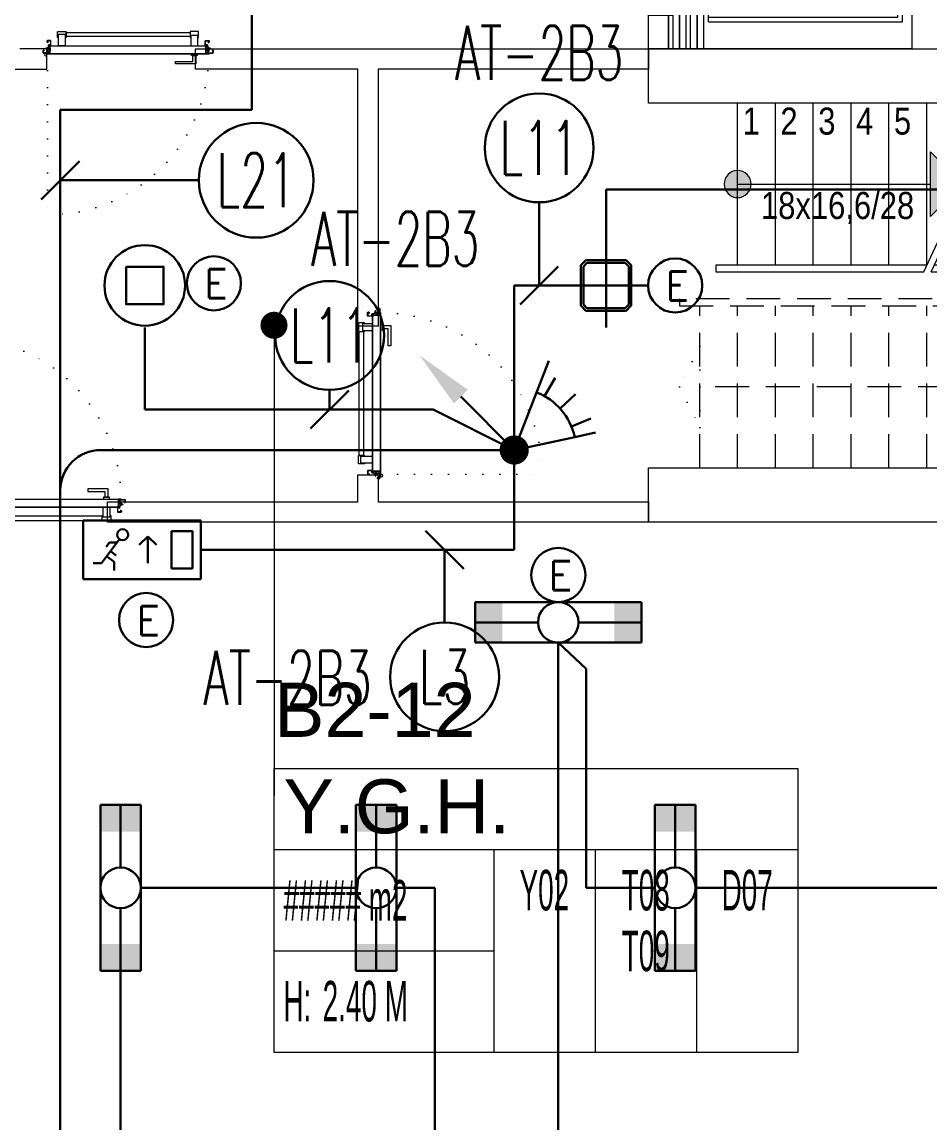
# Model space of a CAD drawing. Header units: metres. Extents: x -13316 to 152404, y -3899 to 30226.
# Drawn here: x 4762 to 5433, y 5915 to 6730 of the extents above; entities that cross this region are included whole.
import ezdxf
from ezdxf.enums import TextEntityAlignment as Align

# ---------------------------------------------------------------- set-up
doc = ezdxf.new("R2010")
doc.units = ezdxf.units.M
doc.header["$LTSCALE"] = 100
doc.header["$MEASUREMENT"] = 0
doc.linetypes.add('DOT2', pattern=[0.125, 0, -0.125])
doc.linetypes.add('HIDDEN', pattern=[0.375, 0.25, -0.125])
doc.layers.get('0').update_dxf_attribs({"color": 9, "lineweight": 9})
for name, color, linetype, lineweight in [('00', 9, 'Continuous', 9), ('01', 9, 'Continuous', 9), ('06D', 9, 'Continuous', 9), ('10', 9, 'Continuous', 9), ('14', 9, 'Continuous', 9), ('19', 9, 'Continuous', 9), ('19D', 9, 'DOT2', 9), ('20', 9, 'DOT2', 9), ('21', 9, 'Continuous', 9), ('21_mahal200', 9, 'Continuous', 9), ('40', 9, 'Continuous', 9), ('E-1x36 W SIVAÜSTÜ FLUORESAN ARMATÜR (ETANŞ)', 7, 'Continuous', 30), ('E-1x8 W ACİL ÇIKIŞ ARMATÜRÜ (TİP2)', 7, 'Continuous', 30), ('E-2x18(W) PL DOWNLIGHT ARMATÜR (SIVAÜSTÜ)', 7, 'Continuous', 30), ('E-2x36 W SIVAÜSTÜ FLUORESAN ARMATÜR (ETANŞ)', 7, 'Continuous', 30), ('E-60W PL DOWNLIGHT ARMATÜR (SIVAÜSTÜ)', 7, 'Continuous', 30), ('E-ACİL AYDINLATMA KİTİ', 7, 'Continuous', 30), ('E-DUVARA MONTE PIR (HAREKET SENSÖRÜ)', 7, 'Continuous', 30), ('E-KABLO', 7, 'Continuous', 30), ('E-LINYE', 7, 'Continuous', 30), ('E-YUKARI ÇIKAN HAT', 7, 'Continuous', 30)]:
    doc.layers.add(name, color=color, linetype=linetype, lineweight=lineweight)
doc.styles.add('Arial', font='arial.ttf', dxfattribs={"height": 2.5})
doc.styles.add('E-YAZI', font='txttw.shx')
doc.styles.add('MuuM_TEXT-STANDART', font='ARIALN.TTF')
doc.dimstyles.new('MuuM_DIM200', dxfattribs={"dimscale": 20, "dimtxt": 2, "dimasz": 1, "dimexe": 1, "dimexo": 1, "dimgap": 1, "dimtad": 1, "dimdec": 1, "dimrnd": 0.5, "dimdsep": 46, "dimtxsty": 'MuuM_TEXT-STANDART', "dimblk": 'ARCHTICK', "dimcen": 0, "dimdle": 0.15, "dimclrd": 256, "dimclre": 256, "dimclrt": 256, "dimadec": 0, "dimazin": 0, "dimtfac": 5, "dimtdec": 1, "dimtix": 1, "dimtmove": 2, "dimatfit": 3, "dimldrblk": 'DOT', "dimfxl": 3, "dimfxlon": 1, "dimtolj": 1, "dimlwd": -1, "dimlwe": -1, "dimarcsym": 0})

# ---------------------------------------------------------------- blocks, each defined once
blk = doc.blocks.new('100_1x8 W ACİL ÇIKIŞ ARMATÜRÜ (TİP2)')
at = {"layer": 'E-1x8 W ACİL ÇIKIŞ ARMATÜRÜ (TİP2)', "color": 4}
for p, q in [((-3.4, 0), (-3.4, 3.4)), ((-3.4, 3.4), (3.4, 3.4)), ((3.4, 3.4), (3.4, 0)), ((3.4, 0), (-3.4, 0))]:
    blk.add_line(p, q, dxfattribs=at)
at = {"layer": 'E-1x8 W ACİL ÇIKIŞ ARMATÜRÜ (TİP2)', "color": 1}
for p, q in [((-1.305, 2.317), (-2.331, 0.937)), ((-1.882, 2.125), (-2.072, 1.87)), ((-1.448, 2.125), (-1.882, 2.125)), ((-0.16, 1.989), (0.335, 2.471)), ((0.34, 2.476), (0.34, 0.934)), ((0.34, 2.476), (0.84, 1.989)), ((-1.608, 1.01), (-2.039, 1.33)), ((-1.484, 1.378), (-1.818, 1.627)), ((-2.821, 0.937), (-2.331, 0.937)), ((-1.608, 1.01), (-1.608, 0.516))]:
    blk.add_line(p, q, dxfattribs=at)
blk.add_lwpolyline([(1.715, 2.777), (2.92, 2.777), (2.92, 0.623), (1.715, 0.623)], close=True, dxfattribs=at)
blk.add_circle((-1.115, 2.574), 0.32, dxfattribs=at)
blk = doc.blocks.new('100_DUVARA MONTE PIR (HAREKET SENSÖRÜ)')
at = {"layer": 'E-DUVARA MONTE PIR (HAREKET SENSÖRÜ)', "color": 4}
for p, q in [((3.645, 1.193), (2.717, 0.889)), ((2.717, 0.889), (0, 0)), ((3.799, 0.528), (2.831, 0.393)), ((0, 0), (2.232, -1.786)), ((3.751, -0.797), (2.796, -0.594)), ((3.311, -1.936), (2.468, -1.443)), ((2.232, -1.786), (3.454, -2.765))]:
    blk.add_line(p, q, dxfattribs=at)
blk.add_arc((0, 0), 2.859, 321.3229, 18.1202, dxfattribs=at)
blk = doc.blocks.new('100_2x18(W) PL DOWNLIGHT ARMATÜR (SIVAÜSTÜ)')
at = {"layer": 'E-2x18(W) PL DOWNLIGHT ARMATÜR (SIVAÜSTÜ)', "color": 4, "ltscale": 0.4}
for q in [(0, 25), (0, 25), (-25, 0), (-25, 0), (0, -25), (25, 0), (0, -25), (25, 0)]:
    blk.add_line((0, 0), q, dxfattribs=at)
at = {"layer": 'E-2x18(W) PL DOWNLIGHT ARMATÜR (SIVAÜSTÜ)', "color": 4}
for p, q in [((-12, 15), (-15, 12)), ((-11.38, 13.5), (-13.5, 11.38)), ((12, 15), (-12, 15)), ((11.38, 13.5), (-11.38, 13.5)), ((13.5, 11.38), (11.38, 13.5)), ((15, 12), (12, 15)), ((-15, 12), (-15, -12)), ((-13.5, 11.38), (-13.5, -11.38)), ((13.5, -11.38), (13.5, 11.38)), ((15, -12), (15, 12)), ((-15, -12), (-12, -15)), ((-13.5, -11.38), (-11.38, -13.5)), ((11.38, -13.5), (13.5, -11.38)), ((12, -15), (15, -12)), ((-12, -15), (12, -15)), ((-11.38, -13.5), (11.38, -13.5))]:
    blk.add_line(p, q, dxfattribs=at)
blk = doc.blocks.new('100_ACİL AYDINLATMA KİTİ')
at = {"layer": 'E-ACİL AYDINLATMA KİTİ', "color": 3}
blk.add_circle((0, 0), 1.251, dxfattribs=at)
at = {"layer": 'E-ACİL AYDINLATMA KİTİ', "color": 3, "style": 'E-YAZI'}
blk.add_text('E', height=1.34, dxfattribs=at).set_placement((-0.448, -0.694))
blk = doc.blocks.new('100_YUKARI ÇIKAN HAT')
at = {"layer": 'E-YUKARI ÇIKAN HAT', "color": 3, "linetype": 'Continuous'}
blk.add_line((2.472, 2.471), (0, 0), dxfattribs=at)
at = {"layer": 'E-YUKARI ÇIKAN HAT', "color": 4, "linetype": 'Continuous', "const_width": 0.675}
blk.add_lwpolyline([(-0.338, 0, 1), (0.337, 0, 1)], format="xyb", close=True, dxfattribs=at)
at = {"layer": 'E-YUKARI ÇIKAN HAT', "color": 3, "linetype": 'Continuous'}
blk.add_solid([(2.154, 2.789), (2.79, 2.152), (4.382, 4.379)], dxfattribs=at)
blk = doc.blocks.new('100_60W PL DOWNLIGHT ARMATÜR (SIVAÜSTÜ)')
at = {"layer": 'E-60W PL DOWNLIGHT ARMATÜR (SIVAÜSTÜ)', "color": 3}
blk.add_lwpolyline([(-0.865, 0.865), (0.865, 0.865), (0.865, -0.865), (-0.865, -0.865)], close=True, dxfattribs=at)
at = {"layer": 'E-60W PL DOWNLIGHT ARMATÜR (SIVAÜSTÜ)', "color": 4}
blk.add_circle((0, 0), 1.865, dxfattribs=at)
blk = doc.blocks.new('100_2x36 W SIVAÜSTÜ FLUORESAN ARMATÜR (ETANŞ)')
at = {"layer": 'E-2x36 W SIVAÜSTÜ FLUORESAN ARMATÜR (ETANŞ)', "color": 4}
for p, q in [((-6.15, 1.5), (6.15, 1.5)), ((-6.15, 1.5), (-6.15, -1.5)), ((6.15, 1.5), (6.15, -1.5)), ((-1.5, 0), (-6.15, 0)), ((1.5, 0), (6.15, 0)), ((-6.15, -1.5), (6.15, -1.5))]:
    blk.add_line(p, q, dxfattribs=at)
blk.add_circle((0, 0), 1.5, dxfattribs=at)
for points in [[(-4.15, 1.5), (-4.15, -1.5), (-6.15, 1.5), (-6.15, -1.5)], [(4.15, 1.5), (4.15, -1.5), (6.15, 1.5), (6.15, -1.5)]]:
    blk.add_solid(points, dxfattribs=at)
blk = doc.blocks.new('2.bod.sitatik')
at = {"layer": '01'}
blk.add_lwpolyline([(4905, -1960), (5355, -1960), (5355, -2240), (5355, -2240), (5355, -2590), (4905, -2590), (4905, -2550), (5315, -2550), (5315, -2280), (4905, -2280), (4905, -2240), (5315, -2240), (5315, -2000), (4905, -2000), (4905, -1960)], close=True, dxfattribs=at)
blk = doc.blocks.new('0_arrowstairs')
blk.add_lwpolyline([(0, 0), (0, -30), (15, 0), (0, 30)], close=True)
blk = doc.blocks.new('p-M01-M02_M03')
at = {"layer": '19'}
h = blk.add_hatch(color=256, dxfattribs=at)
h.dxf.hatch_style = 1
h.paths.add_polyline_path([(186, -201.29), (234, -201.29), (210, -177.25)])
h = blk.add_hatch(color=256, dxfattribs=at)
h.dxf.hatch_style = 1
edge = h.paths.add_edge_path()
edge.add_arc((210, -344), 10, 0, 360)
for points in [[(145, -206.33), (270, -148)], [(145, -206.33), (270, -148)], [(210, -344), (210, -201.29), (210, -201.29)], [(150, -204), (150, -360), (150, -360), (145, -360), (145, -360), (145, -206.33)]]:
    blk.add_lwpolyline(points, dxfattribs=at)
blk.add_lwpolyline([(186, -201.29), (234, -201.29), (210, -177.25)], close=True, dxfattribs=at)
at = {"layer": '19', "linetype": 'Continuous'}
for points in [[(210, -176), (270, -176)], [(150, -204), (270, -204)], [(150, -232), (270, -232)], [(150, -260), (270, -260)], [(150, -288), (270, -288)], [(150, -316), (270, -316)], [(150, -344), (270, -344)]]:
    blk.add_lwpolyline(points, dxfattribs=at)
at = {"layer": '19'}
blk.add_circle((210, -344), 10, dxfattribs=at)
at = {"layer": '19D', "linetype": 'HIDDEN'}
for points in [[(145, -200.74), (145, -125), (125, -125), (125, -125), (125, -387), (120, -387), (120, -120), (120, -120), (150, -120), (150, -198.41)], [(150, -120), (270, -120)], [(210, -165), (210, -120)], [(145, -200.74), (270, -142.41)], [(0, -148), (120, -148)], [(150, -148), (258.02, -148)], [(0, -176), (120, -176)], [(150, -176), (198.02, -176)], [(0, -204), (120, -204)], [(0, -232), (120, -232)], [(0, -260), (120, -260)], [(0, -288), (120, -288)], [(0, -316), (120, -316)], [(0, -344), (120, -344)], [(0, -372), (120, -372)]]:
    blk.add_lwpolyline(points, dxfattribs=at)
at = {"layer": '19D'}
blk.add_lwpolyline([(145, -200.74), (270, -142.41)], dxfattribs=at)
at = {"layer": '19D', "linetype": 'HIDDEN', "extrusion": (0, 0, -1)}
blk.add_lwpolyline([(-60, -148), (-60, -372)], dxfattribs=at)
blk.add_circle((-60, -148), 5, dxfattribs=at)
at = {"layer": '19D', "linetype": 'HIDDEN', "extrusion": (0, 0, -1), "zscale": -1, "rotation": 90}
blk.add_blockref('0_arrowstairs', (-210, -120), dxfattribs=at)
at = {"layer": '19D', "linetype": 'HIDDEN', "extrusion": (0, 0, -1), "rotation": 270}
blk.add_blockref('0_arrowstairs', (-60, -372), dxfattribs=at)
blk = doc.blocks.new('Elevator_1')
for p, q in [((-730, 1740), (-730, 305)), ((500, 1740), (-730, 1740)), ((500, 305), (500, 1740)), ((-695, 1705), (-695, 305)), ((465, 1705), (-695, 1705)), ((465, 305), (465, 1705)), ((-730, 305), (-610, 305)), ((-610, 305), (-610, 170)), ((500, 305), (300, 305)), ((300, 305), (300, 270)), ((300, 0), (-610, 0))]:
    blk.add_line(p, q)
for points in [[(700, 220), (700, 270), (-655, 270), (-655, 220)], [(300, 220), (300, 265), (-210, 265), (-210, 220)], [(700, 170), (700, 220), (-655, 220), (-655, 170)], [(-210, 170), (-210, 215), (-610, 215), (-610, 170)], [(700, 90), (700, 140), (-730, 140), (-730, 90)], [(700, 40), (700, 90), (-730, 90), (-730, 40)], [(-210, 95), (-210, 140), (-610, 140), (-610, 95)], [(300, 45), (300, 90), (-210, 90), (-210, 45)], [(-610, 40), (-610, -35), (-760, -35), (-760, 40)], [(300, 40), (300, -35), (450, -35), (450, 40)]]:
    blk.add_lwpolyline(points, close=True)
for points in [[(-210, 250), (300, 250)], [(-610, 200), (-210, 200)], [(-610, 185), (-210, 185)], [(-210, 235), (300, 235)], [(-610, 125), (-210, 125)], [(-610, 110), (-210, 110)], [(-210, 75), (300, 75)], [(-210, 60), (300, 60)]]:
    blk.add_lwpolyline(points)
blk = doc.blocks.new('p-asansör_kone')
for p, q in [((190, 143.68), (190, 144.77)), ((190, 143.68), (190, 133.68)), ((190.15, 143.68), (190.15, 144.77)), ((190.15, 143.68), (190.15, 133.68)), ((190.23, 145), (198.87, 145)), ((190.23, 144.85), (198.87, 144.85)), ((190.45, 144.45), (190.65, 144.65)), ((190.45, 144.45), (190.45, 130.55)), ((198.55, 144.65), (190.65, 144.65)), ((198.55, 144.65), (198.85, 144.35)), ((198.85, 144.35), (198.85, 142.8)), ((198.85, 142.8), (199.3, 142.8)), ((198.95, 144.77), (198.95, 143.04)), ((198.95, 143.04), (199.1, 143.04)), ((198.95, 143.04), (198.95, 142.93)), ((198.95, 142.93), (199.1, 142.93)), ((199.1, 144.77), (199.1, 143.04)), ((199.1, 144.62), (199.1, 143.1)), ((199.2, 143.1), (199.1, 143.1)), ((199.1, 142.93), (199.1, 143.06)), ((199.1, 143.04), (199.1, 142.93)), ((199.18, 142.85), (199.3, 142.85)), ((199.2, 144.62), (199.2, 143.1)), ((200.82, 144.8), (199.28, 144.8)), ((200.82, 144.7), (199.28, 144.7)), ((199.31, 144.7), (199.28, 144.7)), ((199.29, 143.8), (199.29, 144.62)), ((199.29, 144.1), (199.29, 144.3)), ((199.29, 144.1), (199.29, 144.3)), ((199.3, 143.8), (199.29, 143.8)), ((199.3, 144.25), (199.5, 144.45)), ((199.3, 142.8), (199.3, 144.25)), ((199.33, 144.7), (199.33, 144.69)), ((199.33, 144.69), (199.33, 144.58)), ((199.33, 144.69), (200.77, 144.69)), ((199.33, 144.58), (200.77, 144.58)), ((199.39, 144.58), (199.39, 144.34)), ((200.45, 144.45), (199.5, 144.45)), ((199.5, 143.9), (200.82, 143.9)), ((199.5, 131.58), (199.5, 143.9)), ((200.45, 144.45), (200.65, 144.25)), ((200.54, 144.36), (200.54, 144.39)), ((200.78, 144.4), (200.62, 144.4)), ((200.65, 143.9), (200.65, 144.25)), ((200.77, 144.69), (200.77, 144.7)), ((200.79, 144.7), (200.77, 144.7)), ((200.77, 144.58), (200.77, 144.69)), ((200.89, 144.57), (200.78, 144.57)), ((200.78, 144.57), (200.78, 143.9)), ((200.82, 143.9), (201, 143.9)), ((200.82, 130.26), (200.82, 143.9)), ((200.89, 144.57), (200.89, 144.62)), ((200.89, 144.62), (200.9, 144.62)), ((200.9, 144.57), (200.89, 144.57)), ((200.89, 144.57), (200.89, 143.9)), ((200.9, 143.9), (200.9, 144.62)), ((200.9, 143.9), (201, 143.9)), ((200.9, 143.9), (200.9, 143.9)), ((201, 143.9), (201, 144.62)), ((201, 143.9), (201, 130.18)), ((201, 143.9), (201, 143.9)), ((201.49, 143.3), (201.49, 144.15)), ((201.49, 142.45), (201.49, 143.3)), ((190, 132.38), (190, 133.68)), ((190, 132.23), (190, 132.38)), ((190.06, 132.23), (190, 132.23)), ((190.04, 131.71), (190.04, 131.59)), ((190.15, 132), (190.05, 132)), ((190.05, 132), (190.05, 130.18)), ((190.18, 132.11), (190.07, 132.22)), ((190.15, 133.9), (190.3, 133.9)), ((190.15, 132.38), (190.15, 133.68)), ((190.15, 132), (190.15, 130.18)), ((190.15, 131.92), (190.17, 131.94)), ((190.17, 131.36), (190.15, 131.38)), ((190.28, 132.22), (190.17, 132.33)), ((190.17, 131.94), (190.17, 131.36)), ((190.19, 132), (190.2, 132)), ((190.19, 132), (190.19, 130.18)), ((190.2, 130.4), (190.2, 132.05)), ((190.2, 130.4), (190.35, 130.4)), ((190.29, 130.4), (190.29, 130.18)), ((190.3, 133.9), (190.3, 132.58)), ((190.35, 132.05), (190.35, 130.4)), ((190.35, 132.05), (190.45, 132.05)), ((190.38, 132.5), (190.45, 132.5)), ((190.38, 132.35), (190.45, 132.35)), ((190.55, 130.45), (190.45, 130.55)), ((190.55, 131.5), (199.42, 131.5)), ((190.55, 130.18), (190.55, 131.5)), ((199.42, 131.5), (200.74, 130.18)), ((200.82, 130.26), (199.5, 131.58)), ((190.23, 130.1), (190.54, 130.1)), ((190.23, 130), (190.54, 130)), ((190.54, 130.1), (190.54, 130)), ((190.55, 130.1), (190.54, 130.1)), ((190.54, 130), (190.55, 130)), ((190.55, 130), (190.55, 130.18)), ((190.55, 130.1), (190.55, 130.18)), ((200.74, 130.18), (190.55, 130.18)), ((200.82, 130), (190.55, 130)), ((200.89, 130.18), (200.89, 130.21)), ((200.9, 130.18), (200.89, 130.18)), ((31.92, 19.69), (29.47, 19.69)), ((32.09, 20.3), (29.96, 21.53)), ((32.54, 20.75), (31.31, 22.87)), ((33.15, 20.91), (33.15, 23.37)), ((33.76, 20.75), (34.99, 22.87)), ((34.21, 20.3), (36.34, 21.53)), ((34.38, 19.69), (36.83, 19.69)), ((114, 14), (114, 20.8)), ((114, 20.8), (116.5, 20.8)), ((116.5, 14), (116.5, 20.8)), ((116.5, 19.3), (146.5, 19.3)), ((116.5, 16.8), (146.5, 16.8)), ((129, 20.8), (128.5, 18)), ((129, 20.8), (134, 20.8)), ((134, 20.8), (134.5, 18)), ((146.5, 14), (146.5, 20.8)), ((146.5, 20.8), (149, 20.8)), ((149, 14), (149, 20.8)), ((13, 14), (185.5, 14)), ((13, 10), (13, 14)), ((185.5, 10.5), (13, 10.5)), ((185.5, 10), (13, 10)), ((116.5, 14), (114, 14)), ((149, 14), (146.5, 14)), ((185.5, 10), (185.5, 14))]:
    blk.add_line(p, q)
at = {"flags": 128}
for points in [[(190.04, 131.71), (190.05, 131.74), (190.05, 131.75)], [(190.05, 131.55), (190.05, 131.56), (190.04, 131.59)]]:
    blk.add_lwpolyline(points, dxfattribs=at)
blk.add_lwpolyline([(27.84, 18), (27.84, 19.69, -1), (38.46, 19.69), (38.46, 18)], format="xyb")
blk.add_lwpolyline([(45.4, 14), (26.4, 14), (26.4, 18), (45.4, 18)], close=True)
blk.add_lwpolyline([(134.5, 18), (128.5, 18), (128.5, 14), (134.5, 14), (134.5, 18)])
for centre, radius in [((199.85, 143.1), 0.289), ((199.85, 143.1), 0.287), ((199.85, 143.1), 0.06), ((191.75, 131.15), 0.289), ((191.75, 131.15), 0.287), ((191.75, 131.15), 0.06), ((191.75, 131.15), 0.06), ((196.8, 131.15), 0.289), ((196.8, 131.15), 0.287), ((196.8, 131.15), 0.06), ((196.8, 131.15), 0.06), ((199.85, 134.2), 0.289), ((199.85, 134.2), 0.287), ((199.85, 134.2), 0.06), ((199.85, 134.2), 0.06), ((42.65, 16), 1)]:
    blk.add_circle(centre, radius)
for centre, radius, start, end in [((190.23, 144.77), 0.23, 90, 180), ((190.23, 144.77), 0.08, 90, 180), ((198.87, 144.77), 0.23, 0, 90), ((198.87, 144.77), 0.08, 0, 90), ((199.28, 144.62), 0.18, 90, 180), ((199.18, 142.93), 0.08, 180, 269.99999), ((199.28, 144.62), 0.08, 90, 179.99999), ((199.47, 144.62), 0.18, 153.61219, 180), ((200.81, 144.62), 0.08, 360, 90), ((200.82, 144.62), 0.18, 360, 90), ((200.82, 144.62), 0.08, 360, 89.99999), ((190.23, 132.38), 0.23, 180, 225), ((190.38, 132.58), 0.23, 180, 270), ((190.23, 132.38), 0.08, 180, 225), ((190.18, 131.93), 0.01, 0, 130.07843), ((190.18, 131.37), 0.01, 229.92157, 0), ((190.12, 132.05), 0.08, 0, 45), ((190.12, 132.05), 0.23, 0, 45), ((190.38, 132.58), 0.08, 180, 270), ((190.75, 130.71), 0.445, 205.97436, 243.2887), ((190.75, 130.71), 0.45, 207.26602, 243.61218), ((190.75, 130.71), 0.463, 210.1327, 244.37796), ((190.23, 130.18), 0.18, 180, 270), ((190.23, 130.18), 0.08, 180.00001, 270), ((190.37, 130.18), 0.18, 180, 204.8792), ((190.37, 130.18), 0.08, 180, 270), ((200.82, 130.18), 0.08, 270, 0), ((200.82, 130.18), 0.18, 270, 360)]:
    blk.add_arc(centre, radius, start, end)
for points in [[(200.54, 144.39), (200.55, 144.4)], [(200.62, 144.4), (200.6, 144.3)], [(201, 144.39), (201.49, 144.15)], [(201.49, 142.45), (201, 142.21)], [(200.82, 130.1), (200.82, 130)], [(200.9, 130.18), (201, 130.18)]]:
    blk.add_open_spline(points, degree=1)
for points, knots in [([(200.55, 144.4), (200.55, 144.4), (200.55, 144.4), (200.6, 144.4), (200.62, 144.4)], [0, 0, 0, 0, 0.4615595, 1, 1, 1, 1]), ([(200.74, 130.18), (200.75, 130.16), (200.76, 130.12), (200.78, 130.06), (200.79, 130.02), (200.81, 130), (200.82, 130), (200.82, 130)], [0, 0, 0, 0, 0.223157, 0.446333, 0.669499, 0.892686, 1, 1, 1, 1]), ([(200.74, 130.18), (200.75, 130.17), (200.76, 130.15), (200.78, 130.12), (200.8, 130.1), (200.81, 130.1), (200.82, 130.1)], [0, 0, 0, 0, 0.274296, 0.529262, 0.784168, 1, 1, 1, 1]), ([(201, 130.18), (201, 130.19), (200.99, 130.2), (200.96, 130.22), (200.91, 130.23), (200.86, 130.25), (200.83, 130.26), (200.82, 130.26)], [0, 0, 0, 0, 0.223155, 0.446328, 0.669505, 0.892689, 1, 1, 1, 1]), ([(200.9, 130.18), (200.9, 130.19), (200.9, 130.2), (200.88, 130.22), (200.85, 130.24), (200.83, 130.25), (200.82, 130.26)], [0, 0, 0, 0, 0.274288, 0.529249, 0.784172, 1, 1, 1, 1]), ([(200.89, 130.21), (200.88, 130.21), (200.87, 130.22), (200.85, 130.24), (200.83, 130.25), (200.82, 130.26)], [0, 0, 0, 0, 0.281851, 0.670746, 1, 1, 1, 1])]:
    blk.add_open_spline(points, degree=3, knots=knots)
at = {"xscale": 0.1, "yscale": 0.1, "zscale": 0.1, "rotation": 90}
blk.add_blockref('Elevator_1', (186.5, 100), dxfattribs=at)
blk = doc.blocks.new('p-asansöryük')
at = {"layer": '00'}
for points in [[(-326, -220), (-340, -220), (-340, -205), (-326, -205)], [(-180, -220), (-205, -220), (-205, -205), (-180, -205)]]:
    blk.add_lwpolyline(points, close=True, dxfattribs=at)
at = {"layer": '40'}
blk.add_lwpolyline([(-180, -25), (-180, -205), (-340, -205), (-340, -25)], close=True, dxfattribs=at)
at = {"layer": '21', "rotation": 270}
blk.add_blockref('p-asansör_kone', (-350, -19.5), dxfattribs=at)
blk = doc.blocks.new('*U21')
at = {"ltscale": 15}
for p, q in [((-24.9, 0.9), (-25.7, 0)), ((-24.9, -0.9), (-25.7, 0)), ((-22.9, 1.5), (-24.9, 0.9)), ((-22.9, 1.5), (-22.9, -1.5)), ((-21.2, -2.7), (-18.1, 2.8)), ((-21, -2.7), (-17.9, 2.7)), ((-19.7, -2.7), (-16.6, 2.8)), ((-19.5, -2.7), (-16.4, 2.7)), ((-18.5, 1.5), (-18.3, 2)), ((-18.2, -2.7), (-15.1, 2.8)), ((-18, -2.7), (-14.9, 2.7)), ((-17, 1.5), (-16.8, 2)), ((-16.7, -2.7), (-13.6, 2.8)), ((-16.5, -2.7), (-13.4, 2.7)), ((-15.5, 1.5), (-15.3, 2)), ((-15.2, -2.7), (-12.1, 2.8)), ((-15, -2.7), (-11.9, 2.7)), ((-14, 1.5), (-13.8, 2)), ((-13.7, -2.7), (-10.6, 2.8)), ((-13.5, -2.7), (-10.4, 2.7)), ((-12.5, 1.5), (-12.3, 2)), ((-12.2, -2.7), (-9.1, 2.8)), ((-12, -2.7), (-8.9, 2.7)), ((-11, 1.5), (-10.8, 2)), ((-10.7, -2.7), (-7.6, 2.8)), ((-10.5, -2.7), (-7.4, 2.7)), ((-9.5, 1.5), (-9.3, 2)), ((-9.2, -2.7), (-6.1, 2.8)), ((-9, -2.7), (-5.9, 2.7)), ((-8, 1.5), (-7.8, 2)), ((-7.7, -2.7), (-4.6, 2.8)), ((-7.5, -2.7), (-4.4, 2.7)), ((-6.5, 1.5), (-6.3, 2)), ((-6.2, -2.7), (-3.1, 2.8)), ((-6, -2.7), (-2.9, 2.7)), ((-5, 1.5), (-4.8, 2)), ((-4.7, -2.7), (-1.6, 2.8)), ((-4.5, -2.7), (-1.4, 2.7)), ((-3.5, 1.5), (-3.3, 2)), ((-2, 1.5), (-1.8, 2)), ((-0.5, 4.2), (-1.5, 1.5)), ((0, 0.5), (-0.6, 0.5)), ((-24.9, -0.9), (-22.9, -1.5)), ((-8.6, -1.5), (-22.9, -1.5)), ((-21.2, -2.7), (-20.9, -1.5)), ((-20.3, -1.5), (-19.1, -1.5)), ((-19.7, -2.7), (-19.4, -1.5)), ((-18.8, -1.5), (-17.6, -1.5)), ((-18.2, -2.7), (-17.9, -1.5)), ((-17.3, -1.5), (-16.1, -1.5)), ((-16.7, -2.7), (-16.4, -1.5)), ((-15.8, -1.5), (-14.6, -1.5)), ((-15.2, -2.7), (-14.9, -1.5)), ((-14.3, -1.5), (-13.1, -1.5)), ((-13.7, -2.7), (-13.4, -1.5)), ((-12.8, -1.5), (-11.6, -1.5)), ((-12.2, -2.7), (-11.9, -1.5)), ((-11.3, -1.5), (-10.1, -1.5)), ((-10.7, -2.7), (-10.4, -1.5)), ((-9.8, -1.5), (-8.6, -1.5)), ((-9.2, -2.7), (-8.9, -1.5)), ((-8.3, -1.5), (-7.1, -1.5)), ((-7.7, -2.7), (-7.4, -1.5)), ((-6.8, -1.5), (-5.6, -1.5)), ((-6.2, -2.7), (-5.9, -1.5)), ((-5.3, -1.5), (-4.1, -1.5)), ((-4.7, -2.7), (-4.4, -1.5)), ((-3.8, -1.5), (-2.1, -1.5)), ((-0.5, -4.2), (-1.5, -1.5)), ((0, -0.5), (-0.6, -0.5))]:
    blk.add_line(p, q, dxfattribs=at)
for p, q in [((-6.9, 1.5), (-22.9, 1.5)), ((-17.4, 1.5), (-18.6, 1.5)), ((-15.9, 1.5), (-17.1, 1.5)), ((-14.4, 1.5), (-15.6, 1.5)), ((-12.9, 1.5), (-14.1, 1.5)), ((-11.4, 1.5), (-12.6, 1.5)), ((-9.9, 1.5), (-11.1, 1.5)), ((-8.4, 1.5), (-9.6, 1.5)), ((-6.9, 1.5), (-8.1, 1.5)), ((-5.4, 1.5), (-6.6, 1.5)), ((-3.9, 1.5), (-5.1, 1.5)), ((-2.4, 1.5), (-3.6, 1.5)), ((-1.5, 1.5), (-2.1, 1.5)), ((0, 0.5), (0, 4.1)), ((-1.5, -1.5), (-2.1, -1.5)), ((0, -0.5), (0, -4.1))]:
    blk.add_line(p, q)
for centre, radius, start, end in [((-26, 3.9), 3.92, 274.361, 322.10246), ((-26, -3.9), 3.92, 37.89754, 85.639), ((-18, 2.8), 0.0971, 330.32042, 150.32042), ((-16.5, 2.8), 0.0971, 330.32042, 150.32042), ((-15, 2.8), 0.0971, 330.32042, 150.32042), ((-13.5, 2.8), 0.0971, 330.32042, 150.32042), ((-12, 2.8), 0.0971, 330.32042, 150.32042), ((-10.5, 2.8), 0.0971, 330.32042, 150.32042), ((-9, 2.8), 0.0971, 330.32042, 150.32042), ((-7.5, 2.8), 0.0971, 330.32042, 150.32042), ((-6, 2.8), 0.0971, 330.32042, 150.32042), ((-4.5, 2.8), 0.0971, 330.32042, 150.32042), ((-3, 2.8), 0.0971, 330.32042, 150.32042), ((-1.5, 2.8), 0.0971, 330.32042, 150.32042), ((-0.6, 0), 0.486, 90, 270), ((-0.3, 4.1), 0.25, 0, 150.08641), ((-21.1, -2.7), 0.0971, 150.32042, 330.32042), ((-19.6, -2.7), 0.0971, 150.32042, 330.32042), ((-18.1, -2.7), 0.0971, 150.32042, 330.32042), ((-16.6, -2.7), 0.0971, 150.32042, 330.32042), ((-15.1, -2.7), 0.0971, 150.32042, 330.32042), ((-13.6, -2.7), 0.0971, 150.32042, 330.32042), ((-12.1, -2.7), 0.0971, 150.32042, 330.32042), ((-10.6, -2.7), 0.0971, 150.32042, 330.32042), ((-9.1, -2.7), 0.0971, 150.32042, 330.32042), ((-7.6, -2.7), 0.0971, 150.32042, 330.32042), ((-6.1, -2.7), 0.0971, 150.32042, 330.32042), ((-4.6, -2.7), 0.0971, 150.32042, 330.32042), ((-0.3, -4.1), 0.25, 209.91359, 0)]:
    blk.add_arc(centre, radius, start, end, dxfattribs=at)
blk = doc.blocks.new('conta')
at = {"ltscale": 10}
for p, q in [((-2649.9, 5345.5), (-2649.8, 5345.6)), ((-2649.9, 5344.5), (-2649.8, 5344.3)), ((-2649.8, 5344.3), (-2649.7, 5344.3)), ((-2649.7, 5345.4), (-2649.3, 5345.4)), ((-2649.2, 5345.4), (-2649.1, 5345.5)), ((-2649, 5344), (-2648.8, 5343.8)), ((-2648.9, 5344.1), (-2648.7, 5343.9)), ((-2648.8, 5345.1), (-2648.6, 5345.3)), ((-2648.8, 5344.9), (-2648.6, 5345.2)), ((-2648.7, 5343.8), (-2648.7, 5343.8)), ((-2648.6, 5345.3), (-2648.6, 5345.3))]:
    blk.add_line(p, q, dxfattribs=at)
for centre, radius, start, end in [((-2649.8, 5345.5), 0.05, 140.6345, 188.9372), ((-2653, 5345), 3.19, 350.4674, 8.9372), ((-2649.9, 5344.5), 0.02, 170.4674, 213.7451), ((-2649.7, 5345.6), 0.0696, 22.2428, 159.258), ((-2650.9, 5345), 1.24, 340.3382, 16.7772), ((-2649.7, 5344.6), 0.03, 160.3382, 273.2666), ((-2649.7, 5345.4), 0.03, 90, 196.7772), ((-2649.6, 5341.5), 3.01, 80.4362, 93.2666), ((-2649.3, 5345.5), 0.05, 270, 303.0062), ((-2649.2, 5344.1), 0.231, 353.9571, 81.9004), ((-2649.1, 5345.5), 0.03, 4.7972, 123.0062), ((-2649.1, 5344.5), 0.03, 260.4362, 338.7066), ((-2651.2, 5344.8), 2.33, 7.5897, 18.7951), ((-2649, 5345.6), 0.05, 18.7951, 42.1429), ((-2650.2, 5345), 1.27, 338.7066, 23.0418), ((-2648.9, 5344.1), 0.1, 173.9571, 217.2653), ((-2648.8, 5345.1), 0.05, 187.5897, 322.7347), ((-2658.2, 5345.2), 9.36, 353.6857, 357.8537), ((-2648.8, 5344.2), 0.1, 173.6857, 217.2653), ((-2648.8, 5344.8), 0.05, 142.7347, 180.2669), ((-2648.7, 5343.8), 0.05, 217.2653, 307.2653), ((-2648.7, 5343.8), 0.05, 307.2653, 37.2653), ((-2648.6, 5345.3), 0.05, 52.7347, 142.7347), ((-2648.6, 5345.3), 0.05, 322.7347, 52.7347)]:
    blk.add_arc(centre, radius, start, end, dxfattribs=at)
for points, knots in [([(-2649, 5345.6), (-2649, 5345.6), (-2649.1, 5345.7), (-2649.2, 5345.4), (-2649.3, 5345.7), (-2649.4, 5345.5), (-2649.5, 5345.7), (-2649.6, 5345.5), (-2649.7, 5345.6), (-2649.7, 5345.6)], [0.0086373, 0.0086373, 0.0086373, 0.0086373, 0.1097304, 0.3133405, 0.4430081, 0.5658764, 0.7165186, 0.8527974, 0.9648495, 0.9648495, 0.9648495, 0.9648495]), ([(-2649.7, 5344.3), (-2649.7, 5344.3), (-2649.7, 5344.5), (-2649.6, 5344.3), (-2649.3, 5344.4), (-2649.2, 5344.4), (-2649.2, 5344.4)], [0, 0, 0, 0, 0.1008757, 0.3841126, 0.5436166, 0.6906785, 0.6906785, 0.6906785, 0.6906785])]:
    blk.add_open_spline(points, degree=3, knots=knots, dxfattribs=at)
blk = doc.blocks.new('p-yn_sackasa')
at = {"layer": '10', "linetype": 'Continuous'}
for p, q in [((-2.19, 0), (-2.19, -0.15)), ((0, 6.16), (0, 6.9)), ((0.01, 6.9), (0.01, 6.15)), ((0.14, 6.9), (0.14, 6.16)), ((0.15, 6.9), (0.15, 6.16)), ((2.69, 7.16), (0.26, 7.16)), ((2.69, 7.15), (0.26, 7.15)), ((2.69, 7.02), (0.26, 7.02)), ((0.26, 7.01), (2.69, 7.01)), ((0.26, 6.05), (0.76, 6.05)), ((0.75, 6.04), (0.26, 6.04)), ((0.26, 5.91), (0.75, 5.91)), ((0.76, 5.9), (0.26, 5.9)), ((0.67, -0.71), (0.67, 2.27)), ((0.69, -0.71), (0.69, 2.27)), ((0.75, 5.91), (0.75, 6.04)), ((0.76, 5.9), (0.76, 6.05)), ((0.81, -0.71), (0.81, 2.27)), ((0.83, -0.71), (0.83, 2.27)), ((0.92, 2.33), (0.95, 2.32)), ((0.93, 2.34), (0.95, 2.33)), ((1.01, 2.46), (0.99, 2.47)), ((0.99, 2.46), (1.01, 2.45)), ((1.11, 2.52), (1.11, 3.73)), ((1.12, 2.52), (1.12, 3.73)), ((1.25, 3.73), (1.25, 2.52)), ((1.26, 2.52), (1.26, 3.73)), ((1.37, 3.98), (2.49, 3.98)), ((2.49, 3.97), (1.37, 3.97)), ((1.37, 3.84), (2.49, 3.84)), ((2.49, 3.83), (1.37, 3.83)), ((2.6, 3.69), (2.5, 3.36)), ((2.51, 3.35), (2.61, 3.69)), ((2.73, 3.65), (2.63, 3.32)), ((2.74, 3.64), (2.64, 3.31)), ((2.8, 3.29), (2.8, 6.9)), ((2.81, 3.29), (2.81, 6.9)), ((2.94, 3.29), (2.94, 6.9)), ((2.95, 3.29), (2.95, 6.9)), ((-2.95, -0.25), (-2.95, -1.75)), ((-2.94, -1.75), (-2.94, -0.25)), ((-2.81, -0.25), (-2.81, -1.75)), ((-2.8, -0.25), (-2.8, -1.75)), ((-2.19, 0), (-2.7, 0)), ((-2.2, -0.01), (-2.7, -0.01)), ((-2.2, -0.14), (-2.7, -0.14)), ((-2.19, -0.15), (-2.7, -0.15)), ((1.01, -1.85), (-2.7, -1.85)), ((1.01, -1.86), (-2.7, -1.86)), ((-2.7, -1.99), (1.01, -1.99)), ((1.01, -2), (-2.7, -2)), ((-2.2, -0.14), (-2.2, -0.01)), ((0.92, -0.77), (0.95, -0.76)), ((0.93, -0.78), (0.95, -0.77)), ((0.99, -0.89), (1.01, -0.88)), ((1.01, -0.89), (0.99, -0.91)), ((1.11, -0.96), (1.11, -1.75)), ((1.12, -0.96), (1.12, -1.75)), ((1.25, -0.96), (1.25, -1.75)), ((1.26, -0.96), (1.26, -1.75))]:
    blk.add_line(p, q, dxfattribs=at)
for points in [[(0.15, 2.14), (0.67, 2.14), (0.67, -0.54), (0.15, -0.54)], [(0.15, 2.14), (0.41, 2.14), (0.41, -0.54), (0.15, -0.54)]]:
    blk.add_lwpolyline(points, close=True, dxfattribs=at)
for centre, radius, start, end in [((0.26, 6.9), 0.261, 90, 180), ((0.26, 6.16), 0.261, 180, 270), ((0.26, 6.9), 0.249, 90, 180), ((0.26, 6.16), 0.249, 181.34499, 271.35021), ((0.26, 6.9), 0.122, 90, 180), ((0.26, 6.16), 0.122, 180, 270), ((0.26, 6.9), 0.11, 90, 180), ((0.26, 6.16), 0.11, 180, 270), ((0.89, 2.27), 0.219, 63.21528, 180), ((0.89, 2.27), 0.206, 63.21689, 180), ((0.89, 2.27), 0.0801, 63.21502, 180), ((0.89, 2.27), 0.0674, 63.21445, 180), ((1.04, 2.52), 0.206, 243.2197, 0), ((1.04, 2.52), 0.219, 243.21479, 0), ((1.04, 2.52), 0.0801, 243.22028, 0), ((1.04, 2.52), 0.0674, 243.21287, 0), ((1.37, 3.73), 0.253, 90, 180), ((1.37, 3.73), 0.24, 90, 180), ((1.37, 3.73), 0.114, 90, 180), ((1.37, 3.73), 0.101, 90, 180), ((2.49, 3.72), 0.261, 342.86025, 90), ((2.49, 3.72), 0.249, 342.86129, 90), ((2.49, 3.72), 0.122, 342.86074, 90), ((2.49, 3.72), 0.11, 342.86215, 90), ((2.72, 3.29), 0.232, 162.8601, 0), ((2.72, 3.29), 0.219, 162.86127, 0), ((2.72, 3.29), 0.0927, 162.86053, 0), ((2.72, 3.29), 0.0801, 162.86241, 0), ((2.69, 6.9), 0.261, 0, 90), ((2.69, 6.9), 0.249, 0, 90), ((2.69, 6.9), 0.122, 0, 90), ((2.69, 6.9), 0.11, 0, 90), ((-2.7, -0.25), 0.253, 90, 180), ((-2.7, -1.75), 0.253, 180, 270), ((-2.7, -0.25), 0.24, 90, 180), ((-2.7, -1.75), 0.24, 180, 270), ((-2.7, -0.25), 0.114, 90, 180), ((-2.7, -1.75), 0.114, 180, 270), ((-2.7, -0.25), 0.101, 90, 180), ((-2.7, -1.75), 0.101, 180, 270), ((0.89, -0.71), 0.219, 180, 296.78496), ((0.89, -0.71), 0.206, 180, 296.78515), ((0.89, -0.71), 0.0801, 180, 296.78498), ((0.89, -0.71), 0.0674, 180, 180.52454), ((0.89, -0.71), 0.0674, 180, 296.78713), ((1.04, -0.96), 0.219, 0, 116.78545), ((1.04, -0.96), 0.206, 0, 116.78362), ((1.04, -0.96), 0.0801, 0, 116.78105), ((1.04, -0.96), 0.0674, 0, 116.78713), ((1.01, -1.75), 0.114, 270, 0), ((1.01, -1.75), 0.24, 270, 0), ((1.01, -1.75), 0.101, 270, 0), ((1.01, -1.75), 0.253, 270, 0)]:
    blk.add_arc(centre, radius, start, end, dxfattribs=at)
at = {"layer": '10', "xscale": 0.0842696629213483, "yscale": 0.0842696629213483, "zscale": 0.0842696629213483}
blk.add_blockref('*U21', (0.95, 1.35), dxfattribs=at)
at = {"layer": '14', "xscale": -0.7887640449438696, "yscale": 0.7887640449438696, "zscale": 0.7887640449438204, "rotation": 90}
blk.add_blockref('conta', (4217.78, -2086.42), dxfattribs=at)
blk = doc.blocks.new('*U621')
at = {"layer": '06D'}
for points in [[(110.12, 4.76), (110.12, 11.01), (95.12, 11.01), (95.12, 9.14), (107.87, 9.14), (107.87, 9.14), (107.87, 4.76), (110.12, 4.76)], [(111.2, 3.51), (111.2, 4.76), (106.8, 4.76), (106.8, 3.51), (111.2, 3.51)]]:
    blk.add_lwpolyline(points, dxfattribs=at)
for points in [[(8.5, -11.11), (13.5, -11.11), (13.5, -2.49), (8.5, -2.49)], [(111.5, -9.99), (106.5, -9.99), (106.5, -2.49), (111.5, -2.49)], [(14.12, -12.36), (105.87, -12.36), (105.87, -9.23), (14.12, -9.23)]]:
    blk.add_lwpolyline(points, close=True, dxfattribs=at)
for points in [[(8.5, -8.61), (7.87, -8.61), (7.87, -12.61, 0.414214), (8.25, -12.98), (13.75, -12.98, 0.414214), (14.12, -12.61), (14.12, -8.61), (13.5, -8.61)], [(111.5, -8.61), (112.12, -8.61), (112.12, -12.61, -0.414214), (111.75, -12.98), (106.25, -12.98, -0.414214), (105.87, -12.61), (105.87, -8.61), (106.5, -8.61)]]:
    blk.add_lwpolyline(points, format="xyb", dxfattribs=at)
at = {"layer": '10', "ltscale": 10}
for p, q in [((-1.6, 3.68), (-1.73, 3.58)), ((-1.6, 3.68), (-1.73, 3.58)), ((-1.22, 3.11), (-1.22, 3.24)), ((-1.22, 3.11), (-1.22, 3.24)), ((-1.22, 3.11), (-1.05, 3.11)), ((-1.22, 3.11), (-1.05, 3.11)), ((-1.05, 2.95), (-1.05, 3.38)), ((-1.05, 2.95), (-1.05, 3.38)), ((-0.84, 2.95), (-0.84, 3.38)), ((-0.84, 2.95), (-0.84, 3.38)), ((0.3, 3.41), (0.3, 3.29)), ((0.4, 3.51), (119.6, 3.51)), ((0.4, 3.19), (2.25, 3.19)), ((0.45, 3.36), (119.54, 3.36)), ((0.45, 3.36), (0.45, 3.34)), ((0.45, 3.34), (2.35, 3.34)), ((1, 0.04), (2, 0.69)), ((2, 1.13), (2, 0.69)), ((2.3, 1.13), (2, 1.13)), ((2, 0.69), (2, -0.81)), ((2.3, 3.14), (2.3, -2.39)), ((2.3, 0.69), (2.3, 1.13)), ((2.3, -0.81), (2.3, 0.69)), ((2.45, 3.24), (2.45, -2.29)), ((117.55, 3.24), (117.55, -2.29)), ((119.54, 3.34), (117.65, 3.34)), ((117.7, 3.14), (117.7, -2.39)), ((117.7, 1.13), (117.7, -0.37)), ((118, 1.13), (117.7, 1.13)), ((117.7, 1.13), (117.7, -0.37)), ((118, 1.13), (117.7, 1.13)), ((119.6, 3.19), (117.75, 3.19)), ((118, -0.37), (118, 1.13)), ((118, -0.37), (118, 1.13)), ((118, 0.88), (119, 0.88)), ((118, 0.88), (119, 0.88)), ((118, 0.68), (119, 0.68)), ((118, 0.68), (119, 0.68)), ((119, 0.28), (118, -0.37)), ((119, 0.28), (118, -0.37)), ((119.55, 3.36), (119.55, 3.34)), ((119.7, 3.41), (119.7, 3.29)), ((2, -0.36), (1, -0.36)), ((2, -0.56), (1, -0.56)), ((2, -0.81), (2.3, -0.81)), ((2.4, -2.49), (117.6, -2.49)), ((2.5, -2.34), (117.5, -2.34)), ((117.7, -0.37), (117.7, -0.81)), ((117.7, -0.37), (117.7, -0.81)), ((117.7, -0.81), (118, -0.81)), ((117.7, -0.81), (118, -0.81)), ((118, -0.81), (118, -0.37)), ((118, -0.81), (118, -0.37))]:
    blk.add_line(p, q, dxfattribs=at)
blk.add_circle((-0.95, 4.22), 0.843, dxfattribs=at)
blk.add_circle((-0.95, 4.22), 0.843, dxfattribs=at)
for centre, radius, start, end in [((-0.95, 4.22), 1.01, 219.4092, 254.28614), ((-0.95, 4.22), 1.01, 219.4092, 254.28614), ((-0.42, 3.21), 0.428, 156.35197, 217.62095), ((-0.42, 3.21), 0.428, 156.35197, 217.62095), ((-0.42, 3.21), 0.302, 105.55242, 240.03149), ((-0.42, 3.21), 0.302, 105.55242, 240.03149), ((0.4, 3.41), 0.1, 90, 180), ((0.4, 3.29), 0.1, 180, 270), ((0.45, 3.36), 0.005, 90, 180), ((0.45, 3.34), 0.005, 180, 270), ((2.25, 3.14), 0.05, 0, 90), ((2.35, 3.24), 0.1, 0, 90), ((117.65, 3.24), 0.1, 90, 180), ((117.75, 3.14), 0.05, 90, 180), ((119.54, 3.36), 0.005, 0, 90), ((119.54, 3.34), 0.005, 270, 0), ((119.6, 3.41), 0.1, 0, 90), ((119.6, 3.29), 0.1, 270, 0), ((2.4, -2.39), 0.1, 180, 270), ((2.5, -2.29), 0.05, 180, 270), ((117.56, -2.35), 0.141, 284.92708, 345.07292)]:
    blk.add_arc(centre, radius, start, end, dxfattribs=at)
at = {"layer": '20'}
blk.add_lwpolyline([(0.3, 3.35), (0.3, 122.75, -0.414214), (119.7, 3.35, 1)], format="xyb", dxfattribs=at)
at = {"xscale": -1, "rotation": 180}
blk.add_blockref('p-yn_sackasa', (0, 0.95), dxfattribs=at)
at = {"rotation": 180}
blk.add_blockref('p-yn_sackasa', (120, 0.95), dxfattribs=at)
blk = doc.blocks.new('_ArchTick')
at = {"color": 0, "linetype": 'ByBlock', "const_width": 0.15}
blk.add_lwpolyline([(-0.5, -0.5), (0.5, 0.5)], dxfattribs=at)
blk = doc.blocks.new('_Dot')
at = {"color": 0, "linetype": 'ByBlock', "lineweight": -2}
blk.add_line((-0.5, 0), (-1, 0), dxfattribs=at)
at = {"color": 0, "linetype": 'ByBlock', "const_width": 0.5}
blk.add_lwpolyline([(-0.25, 0, 1), (0.25, 0, 1)], format="xyb", close=True, dxfattribs=at)
blk = doc.blocks.new('0_roomno2')
blk.add_lwpolyline([(19.375, -10.5), (0, -10.5), (0, 0), (19.375, 0)], close=True)
for points in [[(0, -3), (19.375, -3)], [(8.125, -3), (8.125, -10.5)], [(11.875, -3), (11.875, -10.5)], [(15.625, -3), (15.625, -10.5)], [(0, -6.75), (8.125, -6.75)]]:
    blk.add_lwpolyline(points)
at = {"style": 'MuuM_TEXT-STANDART', "width": 0.6}
blk.add_text('H:', height=1.5, dxfattribs=at).set_placement((0.35, -8.608), align=Align.MIDDLE_LEFT)
at = {"style": 'Arial'}
blk.add_attdef('ODANO', (0, 1.17), '', height=2, dxfattribs=at)
blk.add_attdef('MEKANADI', text='', height=2, dxfattribs=at).set_placement((0.35, -3), align=Align.BOTTOM_LEFT)
at = {"style": 'MuuM_TEXT-STANDART', "width": 0.6}
for tag, p in [('YER01', (10, -4.5)), ('TAVAN01', (13.75, -4.5)), ('DUVAR01', (17.5, -4.5)), ('YER02', (10, -6.75)), ('TAVAN02', (13.75, -6.75)), ('DUVAR02', (17.5, -6.75)), ('YER03', (10, -9)), ('TAVAN03', (13.75, -9)), ('DUVAR03', (17.5, -9))]:
    blk.add_attdef(tag, text='', height=1.5, dxfattribs=at).set_placement(p, align=Align.MIDDLE_CENTER)
for tag, p in [('M2', (0.35, -4.875)), ('TEMIZTAVANYUKSEKLIGI', (1.8, -8.608))]:
    blk.add_attdef(tag, text='', height=1.5, dxfattribs=at).set_placement(p, align=Align.MIDDLE_LEFT)
blk = doc.blocks.new('2.bod.Mimari')
at = {"layer": '00'}
for points in [[(4375, -2255), (4460, -2255), (4460, -2240), (4440, -2240)], [(4705, -2445), (4690, -2445), (4690, -2255), (4570, -2255), (4570, -2240), (4690, -2240), (4905, -2240), (4905, -2255), (4705, -2255), (4705, -2445.29)], [(4690, -2575), (4690, -2555), (4705, -2555), (4705, -2575), (4715, -2575)], [(4705, -2575), (4905, -2575), (4905, -2590), (4505, -2590), (4505, -2575), (4690, -2575)]]:
    blk.add_lwpolyline(points, dxfattribs=at)
at = {"rotation": 270}
blk.add_blockref('p-asansöryük', (5125, -2420), dxfattribs=at)
at = {"xscale": -1, "rotation": 270}
blk.add_blockref('p-M01-M02_M03', (5315, -2550), dxfattribs=at)
at = {"layer": '10', "xscale": -1}
for p, rotation in [((4460.15, -2240.07), 180), ((4703.5, -2554.85), 270)]:
    blk.add_blockref('*U621', p, dxfattribs=dict(at, rotation=rotation))
at = {"layer": '10'}
blk.add_blockref('*U621', (4395.15, -2576.5), dxfattribs=at)
at = {"layer": '21_mahal200'}
ref = blk.add_blockref('0_roomno2', (4628.07, -2772.37), dxfattribs=dict(at, xscale=20, yscale=20, zscale=20))
ref.add_attrib('ODANO', 'B2-12', (4628.07, -2748.97), dxfattribs={"layer": '0', "height": 40, "style": 'Arial'})
ref.add_attrib('MEKANADI', 'Y.G.H.', dxfattribs={"layer": '0', "height": 40, "style": 'Arial'}).set_placement((4635.07, -2832.37), align=Align.BOTTOM_LEFT)
ref.add_attrib('M2', '##### m2', dxfattribs={"layer": '0', "height": 30, "style": 'MuuM_TEXT-STANDART', "width": 0.6}).set_placement((4635.07, -2869.87), align=Align.MIDDLE_LEFT)
ref.add_attrib('TEMIZTAVANYUKSEKLIGI', '2.40 M', dxfattribs={"layer": '0', "height": 30, "style": 'MuuM_TEXT-STANDART', "width": 0.6}).set_placement((4664.07, -2944.53), align=Align.MIDDLE_LEFT)
ref.add_attrib('YER01', 'Y02', dxfattribs={"layer": '0', "height": 30, "style": 'MuuM_TEXT-STANDART', "width": 0.6}).set_placement((4828.07, -2862.37), align=Align.MIDDLE_CENTER)
ref.add_attrib('TAVAN01', 'T08', dxfattribs={"layer": '0', "height": 30, "style": 'MuuM_TEXT-STANDART', "width": 0.6}).set_placement((4903.07, -2862.37), align=Align.MIDDLE_CENTER)
ref.add_attrib('DUVAR01', 'D07', dxfattribs={"layer": '0', "height": 30, "style": 'MuuM_TEXT-STANDART', "width": 0.6}).set_placement((4978.07, -2862.37), align=Align.MIDDLE_CENTER)
ref.add_attrib('TAVAN02', 'T09', dxfattribs={"layer": '0', "height": 30, "style": 'MuuM_TEXT-STANDART', "width": 0.6}).set_placement((4903.07, -2907.37), align=Align.MIDDLE_CENTER)
at = {"layer": '21', "style": 'MuuM_TEXT-STANDART'}
for s, p in [('1', (4987.39, -2303.38)), ('2', (5015.39, -2303.38)), ('3', (5043.39, -2303.38)), ('4', (5071.39, -2303.38)), ('5', (5099.39, -2303.38)), ('18x16,6/28', (5101.66, -2365.82))]:
    blk.add_text(s, height=20, dxfattribs=at).set_placement(p, align=Align.RIGHT)
at = {"layer": '21_mahal200'}
blk.add_leader([(4628.07, -2444.44), (4628.07, -2792.37)], dimstyle='MuuM_DIM200', override={"dimasz": 1, "dimfxl": 10}, dxfattribs=at)

msp = doc.modelspace()

# ---------------------------------------------------------------- linework, layer by layer
at = {"layer": 'E-1x36 W SIVAÜSTÜ FLUORESAN ARMATÜR (ETANŞ)', "color": 6}
for p, q in [((5158.37, 6270.75), (5158.37, 5613.53)), ((5158.37, 6270.75), (5179.03, 6251.4)), ((5179.03, 6251.4), (5179.03, 6089.32)), ((4849.6, 6089.32), (5008.7, 6089.32)), ((5038.7, 6089.32), (5066.97, 6089.32)), ((5066.97, 6089.32), (5066.97, 5613.53)), ((5179.03, 6089.32), (5229.9, 6089.32)), ((5259.9, 6089.32), (5470.89, 6089.32))]:
    msp.add_line(p, q, dxfattribs=at)
at = {"layer": 'E-KABLO', "color": 6}
for p, q in [((4931.68, 6740), (4931.68, 6665)), ((4790, 6383.26), (4790, 6665)), ((4790, 6665), (4931.68, 6665)), ((5568.83, 6606.08), (5193.74, 6606.08)), ((5193.74, 6606.08), (5193.74, 6566.08)), ((5162.66, 6535), (5125.77, 6535)), ((5125.77, 6535), (5125.77, 6413.26)), ((4852.5, 6503.92), (4852.5, 6443.26)), ((5065.77, 6443.26), (4852.5, 6443.26)), ((5065.77, 6443.26), (5125.77, 6413.26)), ((4834.6, 5675.03), (4834.6, 6027.82))]:
    msp.add_line(p, q, dxfattribs=at)
at = {"layer": 'E-KABLO', "color": 5}
for p, q in [((5125.77, 6413.26), (4820, 6413.26)), ((4790, 5090), (4790, 6383.26))]:
    msp.add_line(p, q, dxfattribs=at)
at = {"layer": 'E-KABLO', "color": 4}
for p in [(5125.77, 6413.26), (4893.89, 6339.39)]:
    msp.add_line(p, (5125.77, 6339.39), dxfattribs=at)
at = {"layer": 'E-KABLO', "color": 5}
msp.add_arc((4820, 6383.26), 30, 90, 180, dxfattribs=at)
at = {"layer": 'E-LINYE', "color": 7, "linetype": 'Continuous'}
for p, q in [((4775.86, 6598.7), (4804.14, 6626.98)), ((4790, 6612.84), (4892.46, 6612.84)), ((5144.21, 6535), (5144.21, 6596.55)), ((5130.07, 6520.86), (5158.36, 6549.14)), ((4975.05, 6429.11), (5003.33, 6457.4)), ((4989.19, 6443.26), (4989.19, 6457.81)), ((5060.14, 6353.53), (5088.43, 6325.25)), ((5074.28, 6339.39), (5074.28, 6285.71))]:
    msp.add_line(p, q, dxfattribs=at)
for centre, radius in [((5144.21, 6636.79), 40.25), ((4934.9, 6612.84), 42.44), ((4989.19, 6498.06), 40.25), ((5074.28, 6245.46), 40.25)]:
    msp.add_circle(centre, radius, dxfattribs=at)

# ---------------------------------------------------------------- block references
for name in ['2.bod.sitatik', '2.bod.Mimari']:
    msp.add_blockref(name, (320, 8950))
at = {"layer": 'E-1x8 W ACİL ÇIKIŞ ARMATÜRÜ (TİP2)', "xscale": 12.8, "yscale": 12.8, "zscale": 12.8}
msp.add_blockref('100_1x8 W ACİL ÇIKIŞ ARMATÜRÜ (TİP2)', (4850.37, 6317.63), dxfattribs=at)
at = {"layer": 'E-2x18(W) PL DOWNLIGHT ARMATÜR (SIVAÜSTÜ)', "color": 6, "xscale": 1.243104, "yscale": 1.243104, "zscale": 1.243104, "rotation": 90}
msp.add_blockref('100_2x18(W) PL DOWNLIGHT ARMATÜR (SIVAÜSTÜ)', (5193.74, 6535), dxfattribs=at)
at = {"layer": 'E-2x36 W SIVAÜSTÜ FLUORESAN ARMATÜR (ETANŞ)', "xscale": 10, "yscale": 10, "zscale": 10}
msp.add_blockref('100_2x36 W SIVAÜSTÜ FLUORESAN ARMATÜR (ETANŞ)', (5158.37, 6285.75), dxfattribs=at)
at = {"layer": 'E-2x36 W SIVAÜSTÜ FLUORESAN ARMATÜR (ETANŞ)', "xscale": 10, "yscale": 10, "zscale": 10, "rotation": 270}
for p in [(4834.6, 6089.32), (5023.7, 6089.32), (5244.9, 6089.32)]:
    msp.add_blockref('100_2x36 W SIVAÜSTÜ FLUORESAN ARMATÜR (ETANŞ)', p, dxfattribs=at)
at = {"layer": 'E-60W PL DOWNLIGHT ARMATÜR (SIVAÜSTÜ)', "xscale": 16, "yscale": 16, "zscale": 16}
msp.add_blockref('100_60W PL DOWNLIGHT ARMATÜR (SIVAÜSTÜ)', (4852.5, 6535), dxfattribs=at)
at = {"layer": 'E-ACİL AYDINLATMA KİTİ', "xscale": 16, "yscale": 16, "zscale": 16}
for p in [(4903.59, 6536.62), (5244.83, 6535), (5158.37, 6320.77), (4853.48, 6287.48)]:
    msp.add_blockref('100_ACİL AYDINLATMA KİTİ', p, dxfattribs=at)
at = {"layer": 'E-DUVARA MONTE PIR (HAREKET SENSÖRÜ)', "xscale": -16, "yscale": 16, "zscale": 16, "rotation": 210.2209282659447}
msp.add_blockref('100_DUVARA MONTE PIR (HAREKET SENSÖRÜ)', (5125.77, 6413.26), dxfattribs=at)
at = {"layer": 'E-YUKARI ÇIKAN HAT', "xscale": 16, "yscale": 16, "zscale": 16, "rotation": 90}
msp.add_blockref('100_YUKARI ÇIKAN HAT', (5125.77, 6413.26), dxfattribs=at)

# ---------------------------------------------------------------- texts
at = {"layer": 'E-LINYE', "color": 3, "linetype": 'Continuous', "style": 'E-YAZI', "width": 0.6}
for s, p in [('AT-2B3', (5144.24, 6707.05)), ('L11', (5144.21, 6636.79)), ('L21', (4934.9, 6612.84)), ('AT-2B3', (5037.78, 6569.54)), ('L11', (4989.19, 6498.06)), ('AT-2B3', (4958.21, 6244.79)), ('L3', (5074.28, 6245.46))]:
    msp.add_text(s, height=40, dxfattribs=at).set_placement(p, align=Align.MIDDLE_CENTER)

doc.saveas('drawing.dxf')
